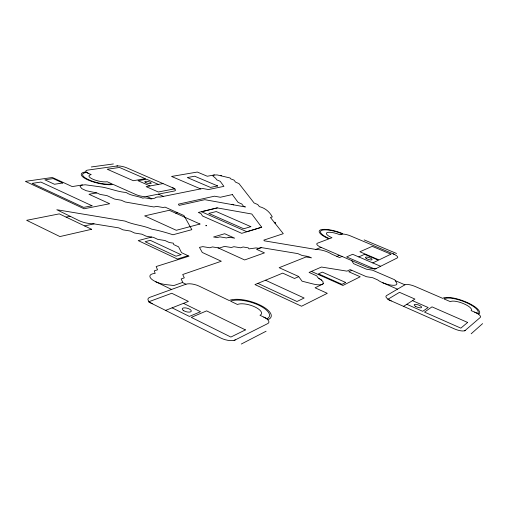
<?xml version="1.0" encoding="UTF-8"?>
<svg xmlns="http://www.w3.org/2000/svg" width="508" height="508" viewBox="0 0 508 508"><rect width="100%" height="100%" fill="white"/><g stroke="black" fill="none" stroke-linecap="round" stroke-linejoin="round"><path stroke-width="0.76" d="M323.291 283.572C323.901 279.597 317.741 279.235 316.694 275.838L309.067 272.428L321.456 267.03L346.945 271.139L350.177 269.615L366.433 276.708L372.675 277.711L377.692 279.933A11.132 3.34 18.7 0 0 381.654 282.251L382.613 282.683A11.132 3.34 18.7 0 0 393.389 285.305A11.132 3.34 18.7 0 0 396.589 282.81L394.716 279.787L372.497 270.186L366.401 269.196L353.6 263.652L351.669 260.585M323.406 283.356L322.682 284.156M471.183 333.781L482.6 323.615M464.655 330.892L480.308 317.417A8.75 2.597 20.5 0 0 474.612 312.115M298.704 276.657L294.513 278.479L282.702 273.126L254.959 284.582L301.542 306.241L327.285 293.319L315.087 287.795L322.936 283.991M403.568 306.375L414.909 299.06L399.504 292.329L387.75 299.371L454.33 328.854A9.195 2.889 20.6 0 0 465.201 330.422M477.59 313.398A18.536 5.461 20.2 0 0 465.785 302.368A18.536 5.461 20.2 0 0 444.075 298.945L450.386 301.669A11.462 3.378 20.2 0 1 463.836 303.771A11.462 3.378 20.2 0 1 471.119 310.61L478.993 314.001A20.066 5.912 20.2 0 0 466.204 302.07A20.066 5.912 20.2 0 0 442.716 298.361L415.03 286.423A8.388 2.496 19.2 0 0 404.901 284.81L386.436 295.656A8.807 2.769 19.2 0 0 391.243 300.92M241.287 344.043L266.097 331.229M234.137 340.481L267.741 323.59A10.249 3.899 16.8 0 0 263.798 317.113M372.783 262.922L378.397 260.21L364.579 254.324L358.8 256.927M351.784 270.313L348.761 271.755L360.216 276.771L342.894 285.464L311.385 271.418M322.542 284.251L322.047 284.461A11.76 3.823 17.5 0 1 312.985 283.959L302.095 281.191L298.539 276.435L279.159 267.697L306.057 256.972L311.499 257.867L308.445 256.527L302.101 255.486L297.853 253.619L261.131 247.561L258.439 248.304L256.051 247.917L248.99 248.888L248.279 247.841L243.084 246.983L240.633 247.796L233.89 246.697L231.375 247.51L224.555 246.399L219.373 248.05L212.439 246.926L209.772 247.764L202.762 246.628L199.46 247.377L202.273 252.463L221.304 261.239L182.709 274.511L184.302 277.851L181.159 278.949L182.766 282.365L173.888 285.54L166.002 284.613A13.252 4.851 14.2 0 1 156.108 281.908L155.042 281.4A13.252 4.851 14.2 0 1 155.169 273.412L154.261 270.866L157.543 269.805L156.159 266.541L189.02 256.165L181.502 252.654L178.581 246.837L173.704 244.577L173.342 243.167L169.253 242.513L164.967 240.519L157.715 239.351L153.448 237.369L146.164 236.188L141.923 234.207L134.607 233.02L130.385 231.051L123.031 229.851L118.84 227.889L93.066 223.723A12.052 3.867 12.6 0 1 78.918 220.574L56.788 209.728L125.127 221.101C133.648 224.961 143.243 225.317 151.759 229.178C159.004 230.492 166.027 232.537 172.993 234.766L191.846 229.66L183.953 215.551L165.043 207.112L163.182 207.524L156.635 206.388L153.911 206.972L125.203 201.994L121.355 200.254L114.598 199.079L106.966 195.618L100.184 194.431L97.047 193.002L86.284 190.735L81.845 188.652L80.067 186.461L81.363 185.204L85.211 184.779L102.222 187.103C110.287 188.519 117.793 191.865 126.13 192.475C131.185 195.961 137.37 195.802 142.773 198.152L144.678 197.777L151.149 198.914L154.934 198.152A10.484 3.023 14.3 0 1 160.426 197.009L202.686 188.493L208.471 189.554L223.907 186.366L220.237 181.312L216.821 179.876L215.678 178.295L212.96 176.06L213.144 175.412L214.071 175.006L217.17 174.936L230.061 177.971L230.772 178.905L233.978 180.092L235.56 182.143L238.963 183.566L254.095 202.984L257.74 204.534L259.378 206.616C265.068 208.013 269.64 211.804 272.307 216.935L270.427 217.475L283.28 233.686L263.817 240.125L264.331 240.836L316.617 249.568A10.738 3.181 17.4 0 1 331.73 254.127L339.503 257.543L342.062 256.438M336.899 256.419L339.477 255.321M165.576 310.407L188.398 301.409L171.768 293.268L148.501 301.86L220.751 338.017A10.916 4.426 16.1 0 0 235.331 339.884M315.703 249.453L321.05 247.364L366.16 266.846A8.052 2.35 18.3 0 0 376.225 268.497M267.043 318.668A21.717 8.128 16.5 0 0 258.953 305.302A21.717 8.128 16.5 0 0 230.6 301.206L237.446 304.483A13.43 5.029 16.5 0 1 255.035 306.997A13.43 5.029 16.5 0 1 259.988 315.284L268.573 319.399A23.514 8.801 16.5 0 0 259.804 304.94A23.514 8.801 16.5 0 0 229.127 300.495L199.2 286.156A9.919 3.645 15 0 0 185.972 284.22L149.828 297.332A10.566 4.115 14.1 0 0 152.273 303.746M261.537 247.631L256.565 249.345L264.478 252.876L244.653 259.956L217.996 247.828M188.024 255.695L177.394 259.036L138.214 240.608L151.581 237.065M261.658 227.19L246.786 231.705L201.511 211.773L217.354 207.918M274.936 223.158L275.742 222.91L274.225 222.263M231.496 204.476L232.334 204.273L233.756 204.883M175.755 213.195L177.667 212.744M84.626 225.933L94.056 223.831M66.142 217.126L70.193 216.3M86.354 172.447A16.904 4.712 13.1 0 0 88.875 179.832A16.904 4.712 13.1 0 0 112.204 183.985L107.22 181.756A10.452 2.915 13.1 0 1 92.824 179.184A10.452 2.915 13.1 0 1 91.23 174.619L85.306 171.977A18.294 5.105 13.1 0 0 88.017 179.972A18.294 5.105 13.1 0 0 113.284 184.468L135.877 194.551A7.887 2.254 13.8 0 0 146.653 196.456L174.244 191.027A7.512 2.064 14.4 0 0 172.301 187.617M163.03 183.591L146.145 186.646L158.312 191.992L174.968 188.779L126.835 167.875A7.379 1.956 13.6 0 0 116.821 166.014M96.558 192.926L88.989 194.266L109.684 203.733L84.08 208.775L25.4 181.369L52.356 177.495L72.219 186.588L82.518 184.925M117.786 165.881L87.478 170.136A7.747 2.127 13.1 0 0 88.595 173.444M214.389 174.949L207.27 176.238L197.307 172.047L171.558 176.454L200.616 188.906M91.326 166.967L113.373 163.957M220.415 175.451L220.739 175.52M221.266 175.641L221.59 175.724M364.147 239.884L396.551 253.473M394.576 254.438L350.437 235.89A7.436 2.026 17.6 0 0 341.116 234.258M380.632 266.287L352.641 254.292L346.621 256.927L374.942 269.138L397.3 257.931A7.633 2.095 18.4 0 0 393.078 253.809M395.243 280.632L404.901 284.81M158.433 184.423L146.583 179.261L138.017 180.708L149.981 185.953M382.435 282.607L397.485 289.166M412.452 300.641L428.168 307.537L422.726 311.328L406.794 304.298M158.382 194.151L163.512 196.412M146.653 196.456L151.854 198.774M265.494 280.232L304.14 298.025L296.977 301.511L257.874 283.381M182.391 282.499L185.972 284.22M155.365 281.559L171.545 289.452M183.477 303.352L200.501 311.728L189.357 316.421L172.098 307.835M318.808 278.378L319.24 278.619M319.659 278.86L320.059 279.102M320.446 279.349L320.808 279.597M321.158 279.844L321.475 280.092M342.202 233.845A16.154 4.451 17.4 0 0 321.831 230.321A16.154 4.451 17.4 0 0 329.476 238.652L331.965 237.712A9.995 2.75 17.4 0 1 327.215 232.55A9.995 2.75 17.4 0 1 339.833 234.74L342.71 233.655A17.488 4.82 17.4 0 0 320.669 229.838A17.488 4.82 17.4 0 0 328.936 238.862L317.462 243.192A7.842 2.261 17.3 0 0 321.05 247.364M467.633 322.44L460.851 328.143L424.51 312.115L431.99 306.857L467.633 322.44M345.675 282.473L341.947 284.328L318.452 273.869L322.351 272.123L345.675 282.473M245.415 329.895L230.867 337.064L191.294 317.386L206.616 310.877L245.415 329.895M390.893 254.184L379.012 259.918L359.893 251.771L372.256 246.342L390.893 254.184M180.994 254.686L176.028 256.216L145.117 241.713L150.26 240.322L180.994 254.686M228.975 237.211L226.498 237.966L219.843 236.855L217.303 237.611L213.57 236.995L224.676 233.718L234.62 238.15L228.975 237.211M261.715 227.266L241.725 233.337L202.527 216.008L201.016 213.633L198.311 212.446L217.1 207.874L251.797 214.02L261.715 227.266M250.844 226.657L243.707 228.771L208.763 213.417L216.249 211.55L250.844 226.657M206.623 225.66L206 225.831L205.842 225.311L206.623 225.66M199.981 224.022L176.289 230.289L144.672 215.887L169.253 210.287L199.981 224.022M91.656 229.279L59.912 236.569L26.645 220.313L59.303 213.874L91.656 229.279M232.334 194.558L220.351 197.256L214.503 196.196L178.403 204.165L179.102 205.41L204.781 199.682L245.396 206.972L243.338 206.089L241.776 203.981L238.106 202.413L232.334 194.558M217.684 185.947L210.483 187.414L187.3 177.546L194.716 176.225L217.684 185.947M92.011 205.765L83.68 207.385L32.156 183.363L40.875 182.074L92.011 205.765M145.275 178.695L133.299 180.702L107.201 169.227L119.507 167.462L145.275 178.695M62.776 182.982L54.47 184.258L44.837 179.819L53.207 178.6L62.776 182.982M183.794 310.763A4.693 1.835 14.9 0 0 191.237 311.334A4.693 1.835 14.9 0 0 185.23 307.873A4.693 1.835 14.9 0 0 183.794 310.763M146.031 182.753A3.346 0.914 14 0 0 151.225 183.318A3.346 0.914 14 0 0 146.742 181.305A3.346 0.914 14 0 0 146.031 182.753M415.595 306.375A3.937 1.226 19.6 0 0 421.577 307.435A3.937 1.226 19.6 0 0 416.471 304.438A3.937 1.226 19.6 0 0 415.595 306.375M366.585 258.661A3.499 0.997 18.2 0 0 372.04 259.696A3.499 0.997 18.2 0 0 367.671 257.207A3.499 0.997 18.2 0 0 366.585 258.661"/></g></svg>
